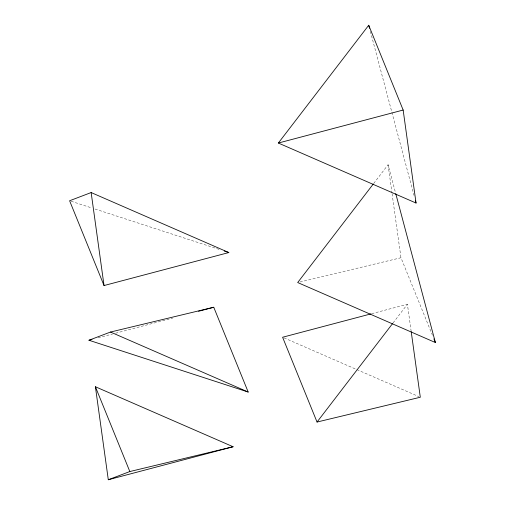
<?xml version="1.0" encoding="UTF-8"?>
<svg xmlns="http://www.w3.org/2000/svg" width="505" height="505" viewBox="0 0 505 505"><rect width="100%" height="100%" fill="white"/><g stroke="black" fill="none" stroke-linecap="round" stroke-linejoin="round"><path stroke-width="0.38" stroke-dasharray="2.52 1.89" d="M373.719 183.448L388.067 164.75L395.548 192.859M393.067 322.941L407.409 304.244L411.095 330.819M98.084 337.839L112.546 334.013M115.588 333.212L172.659 318.118M371.642 313.706L407.409 304.244M299.989 281.992L400.964 257.746L432.425 335.232M71.104 201.243L92.036 208.047M95.028 209.019L219.871 249.628M284.05 337.877L356.139 369.288M356.865 369.603L418.866 396.614M370.342 31.329L414.024 195.441M388.067 164.75L391.968 192.885M392.076 193.661L400.964 257.746"/><path stroke-width="0.76" d="M278.35 143.041L368.719 25.25L403.154 110.039L416.044 203.042L278.35 143.041L403.154 110.039M373.239 184.066L297.691 282.541L435.392 342.541L395.75 193.617M370.878 313.908L282.604 337.245L317.039 422.041L392.587 323.566M91.146 192.55L69.608 200.756L104.036 285.546L228.841 252.544L91.146 192.55L104.036 285.546M88.956 340.25L110.488 332.044L213.754 307.248L248.189 392.044L88.956 340.25L91.998 339.448M108.297 479.75L129.829 471.544L233.102 446.748L95.401 386.754L108.297 479.75L233.102 446.748M198.534 311.276L213.754 307.248M317.039 422.041L420.305 397.246L411.203 331.602M224.359 251.086L228.841 252.544M110.488 332.044L248.189 392.044M433.909 338.887L435.392 342.541M95.401 386.754L129.829 471.544M368.719 25.25L369.527 28.286M415.438 200.763L416.044 203.042"/></g></svg>
